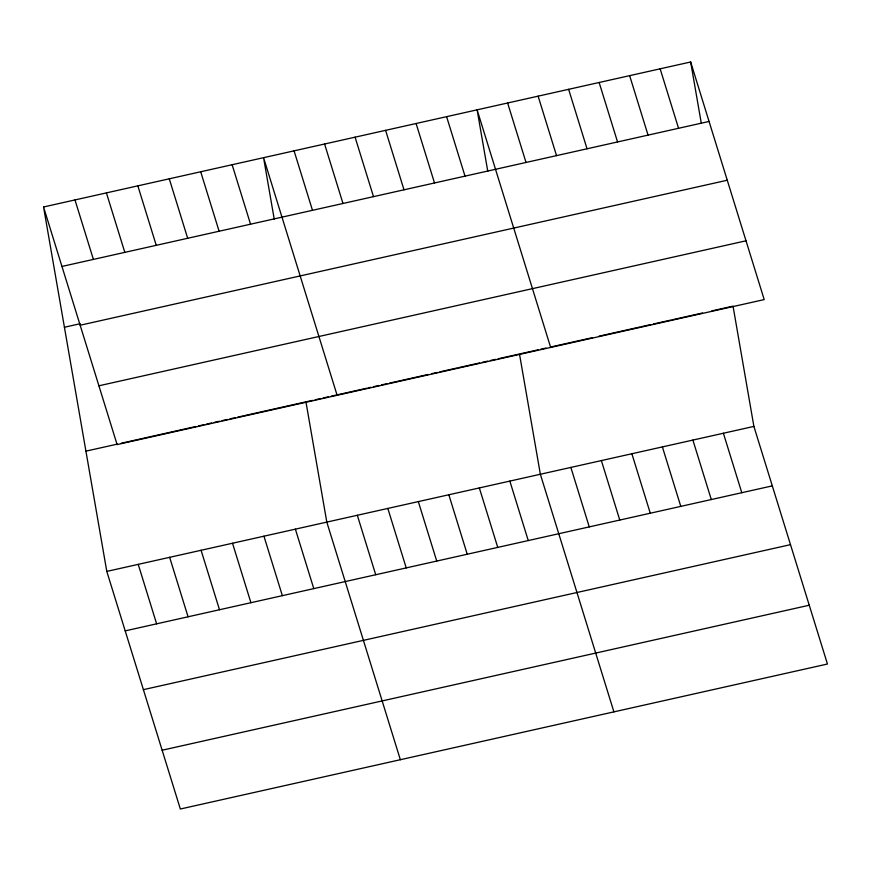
<?xml version="1.0" encoding="UTF-8"?>
<svg xmlns="http://www.w3.org/2000/svg" width="871" height="871" viewBox="0 0 871 871"><rect width="100%" height="100%" fill="white"/><g stroke="black" fill="none" stroke-linecap="round" stroke-linejoin="round"><path stroke-width="1.31" d="M43.55 206.982L690.659 61.983L764.205 299.591L117.106 444.591L43.55 206.982L106.795 571.409L180.341 809.017L827.45 664.018L753.894 426.409L733.034 306.146L711.803 310.903M61.961 266.45L709.059 121.45M64.421 327.246L80.132 323.729M80.154 325.231L727.263 180.232M98.902 385.799L746.012 240.799M85.924 451.145L117.356 444.112M121.287 443.23L195.931 426.496M198.544 425.908L203.792 424.743M206.405 424.155L211.642 422.979M214.266 422.391L219.503 421.216M222.127 420.628L227.364 419.452M229.977 418.875L235.224 417.699M237.837 417.111L243.074 415.935M244.392 415.641L274.507 408.891M275.813 408.597L305.939 401.847L326.81 522.11L400.355 759.719M307.267 401.553L312.569 400.366M315.226 399.767L320.528 398.58M323.185 397.982L328.487 396.795M331.143 396.207L336.446 395.009M337.774 394.715L366.952 388.183M368.281 387.878L370.926 387.29M373.583 386.691L378.885 385.505M381.542 384.906L386.844 383.719M389.5 383.131L427.966 374.508M431.94 373.615L437.253 372.429M439.899 371.83L457.144 367.965M458.473 367.671L479.692 362.913M482.349 362.325L487.651 361.138M490.308 360.54L495.61 359.353M498.266 358.754L519.486 353.996L540.358 474.26L613.903 711.868M520.814 353.702L538.049 349.837M540.706 349.249L546.008 348.052M551.321 346.865L592.432 337.654M599.063 336.162L640.185 326.952M641.513 326.658L650.789 324.578M653.446 323.979L670.692 320.114M672.02 319.82L702.527 312.983M106.795 571.409L753.894 426.409M125.195 630.876L772.305 485.876M143.399 689.658L790.509 544.658M162.148 750.225L809.257 605.225M660.153 68.82L678.553 128.287M629.646 75.657L648.057 135.125M723.387 433.246L741.798 492.714M599.139 82.495L617.55 141.951M692.891 440.084L711.291 499.54M568.632 89.332L587.043 148.789M662.385 446.921L680.784 506.378M538.126 96.169L556.536 155.626M631.878 453.758L650.278 513.215M507.619 102.996L526.03 162.463M601.371 460.585L619.771 520.052M550.668 347.442L477.112 109.833L487.782 171.304M570.864 467.422L589.264 526.89M446.605 116.67L465.016 176.138M416.098 123.508L434.509 182.975M509.851 481.097L528.251 540.564M385.592 130.345L404.002 189.802M479.344 487.934L497.744 547.391M355.085 137.183L373.496 196.639M448.837 494.772L467.237 554.228M324.578 144.009L342.989 203.476M418.33 501.598L436.73 561.066M294.071 150.846L312.482 210.314M387.824 508.435L406.224 567.903M337.121 395.292L263.565 157.684L274.234 219.154M357.317 515.273L375.717 574.74M232.132 164.728L250.543 224.195M200.7 171.772L219.111 231.24M295.378 529.154L313.789 588.611M169.279 178.816L187.679 238.273M263.946 536.198L282.356 595.655M137.847 185.861L156.247 245.317M232.513 543.243L250.924 602.699M106.414 192.905L124.814 252.361M201.081 550.276L219.492 609.744M74.982 199.938L93.393 259.406M169.649 557.32L188.06 616.788M138.228 564.364L156.628 623.832M690.659 61.983L701.329 123.453"/></g></svg>
